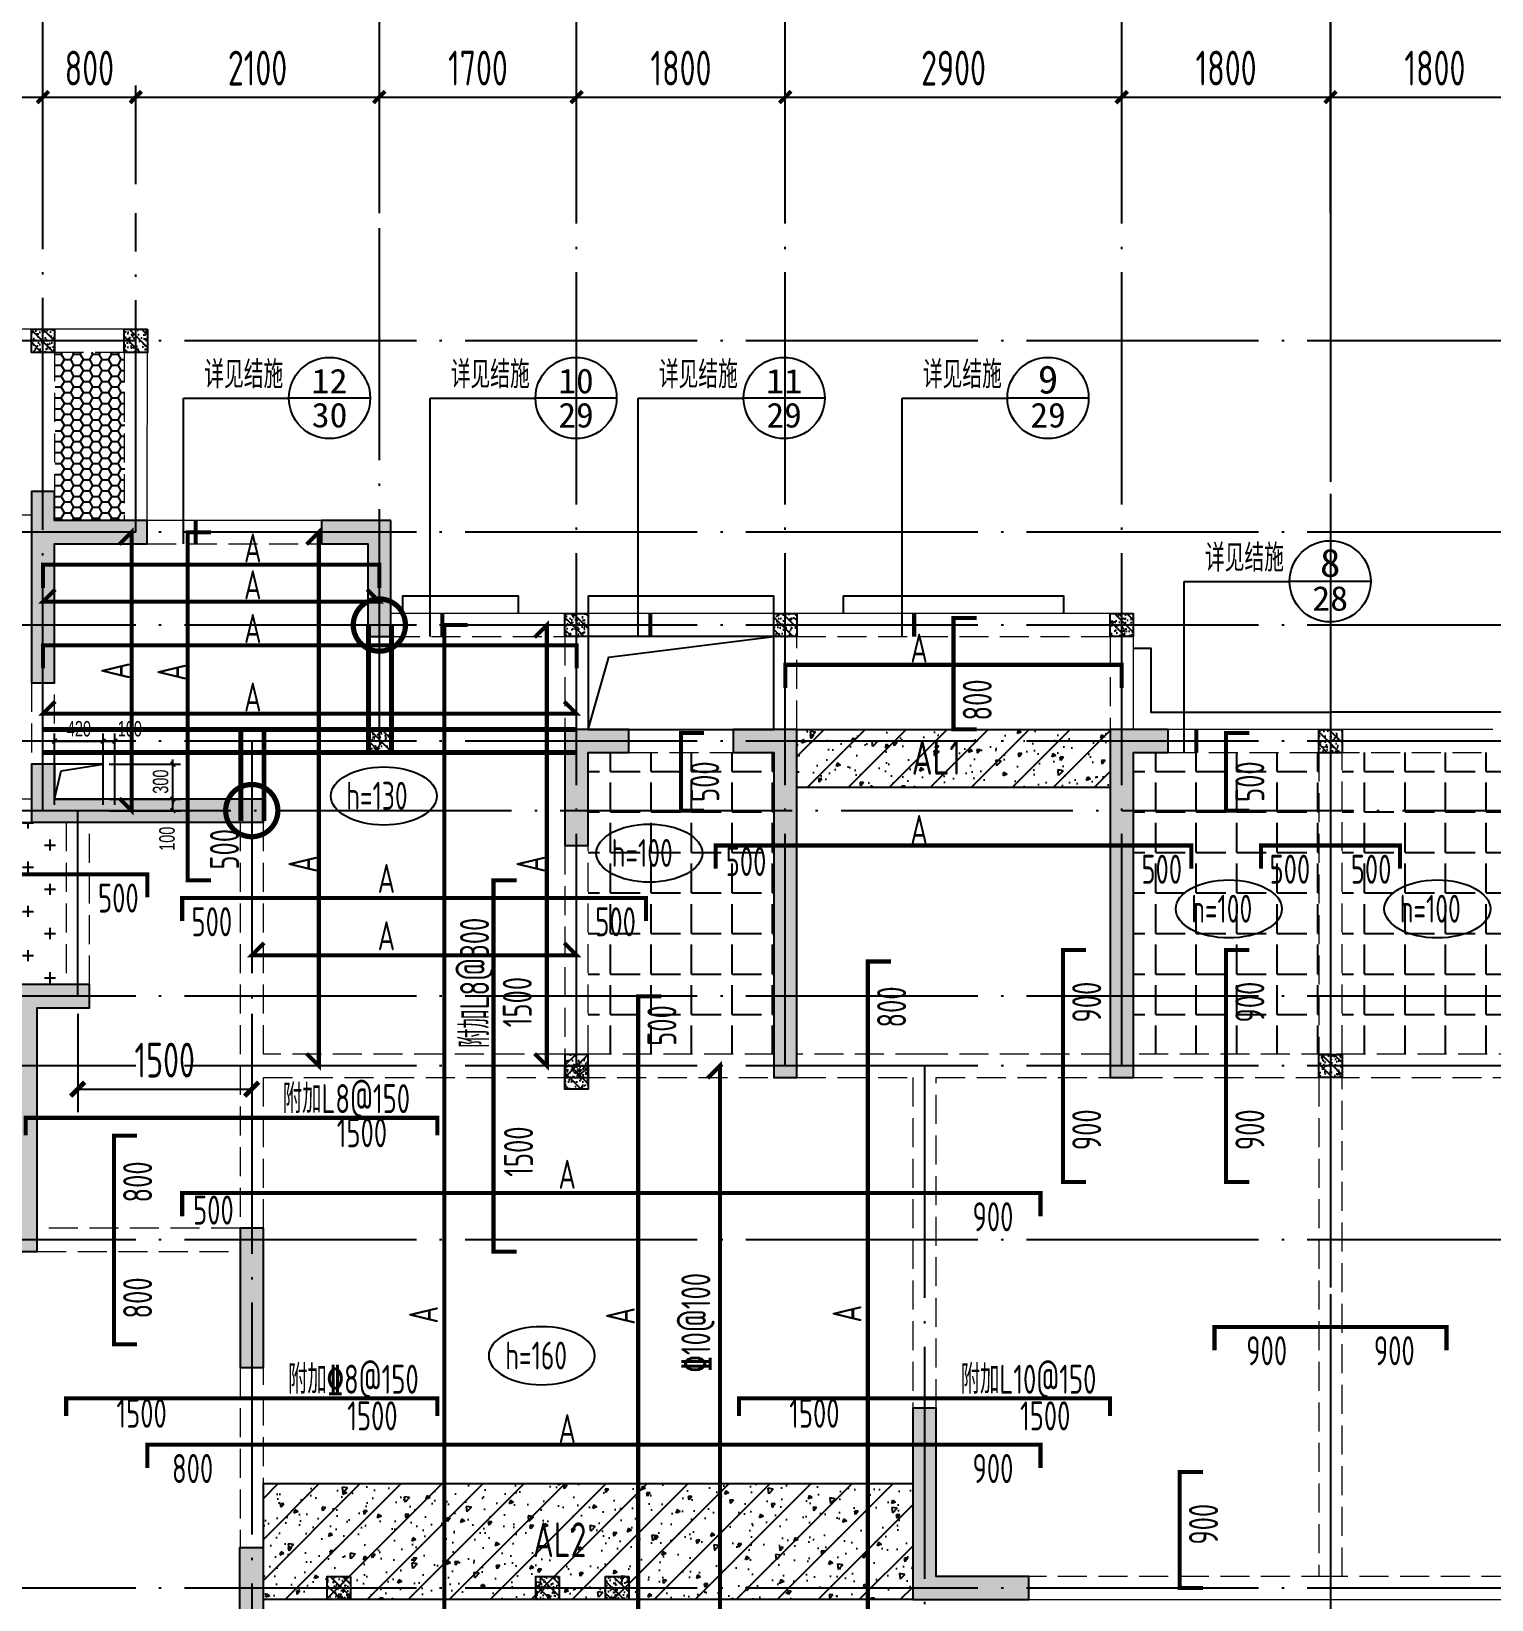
# Model space of a CAD drawing. Extents: x -1712635 to -854203, y -534641 to -21985.
# Drawn here: x -1233873 to -1221284, y -361494 to -347977 of the extents above; entities that cross this region are included whole.
import ezdxf
from ezdxf.enums import TextEntityAlignment as Align

# ---------------------------------------------------------------- set-up
doc = ezdxf.new("R2010")
doc.units = 0
doc.header["$LTSCALE"] = 1000
for name, pattern in [('CENTER', [8, 5, -1, 1, -1]), ('DASH', [0.35, 0.25, -0.1]), ('DASHED', [0.75, 0.5, -0.25]), ('DOTE', [2.42, 2, -0.2, 0.02, -0.2])]:
    doc.linetypes.add(name, pattern=pattern)
doc.layers.get('0').update_dxf_attribs({"linetype": 'CONTINUOUS'})
doc.layers.get('Defpoints').update_dxf_attribs({"linetype": 'CONTINUOUS'})
doc.layers.add('+公共字体', color=7, linetype='CONTINUOUS', lineweight=20)
for name, color, linetype in [('A-AXIS', 1, 'CONTINUOUS'), ('A-DOTE', 10, 'DOTE'), ('BEAM', 4, 'DASHED'), ('DIM_IDEN', 67, 'CONTINUOUS'), ('PUB_TEXT', 2, 'CONTINUOUS'), ('ROOF', 183, 'CONTINUOUS'), ('S-B板填充', 251, 'CONTINUOUS'), ('S-B板标注', 3, 'CONTINUOUS'), ('S-B板配筋', 6, 'CONTINUOUS'), ('S-B板配筋号', 7, 'CONTINUOUS'), ('S-C承台编号', 6, 'CONTINUOUS'), ('S-D洞口', 4, 'CONTINUOUS'), ('S-D洞口标注', 3, 'CONTINUOUS'), ('S-L主梁线', 4, 'DASH'), ('S-Q墙填充', 252, 'CONTINUOUS'), ('S-Q墙实线', 6, 'CONTINUOUS'), ('S-Q墙标注', 3, 'CONTINUOUS'), ('S-Y一般标注', 3, 'CONTINUOUS'), ('S-板正筋', 2, 'CONTINUOUS'), ('S-构造柱', 212, 'CONTINUOUS'), ('TEXT', 2, 'CONTINUOUS'), ('THIN', 7, 'CONTINUOUS'), ('水平筋标注', 7, 'CONTINUOUS'), ('看线', 251, 'CONTINUOUS')]:
    doc.layers.add(name, color=color, linetype=linetype)
doc.layers.add('配箍校核', color=34, linetype='CONTINUOUS', plot=False)
doc.styles.add('_TCH_AXIS', font='COMPLEX', dxfattribs={"bigfont": 'GBCBIG'})
doc.styles.add('_TCH_LABEL', font='simhei.ttf')
doc.styles.add('TSSD_DIMENSION', font='Tssdeng.shx', dxfattribs={"width": 0.7, "bigfont": 'tssdchn.shx'})
doc.styles.add('TSSD_REIN', font='tssdeng.shx', dxfattribs={"width": 0.7, "height": 300, "bigfont": 'tssdchn.shx'})
doc.styles.add('结构文字', font='zstxt.shx', dxfattribs={"width": 0.7, "bigfont": 'zshz.shx'})
doc.dimstyles.new('STRUCK', dxfattribs={"dimtxt": 400, "dimasz": 121, "dimexe": 200, "dimexo": 150, "dimgap": 115, "dimtad": 1, "dimdec": 0, "dimdsep": 46, "dimtxsty": '结构文字', "dimblk": 'ARCHTICK', "dimcen": 400, "dimclrd": 3, "dimclre": 3, "dimclrt": 7, "dimadec": 0, "dimazin": 0, "dimtfac": 1, "dimtdec": 0, "dimtix": 1, "dimtmove": 2, "dimatfit": 3, "dimldrblk": '_DIMX', "dimfxl": 0, "dimtolj": 1, "dimtzin": 0, "dimarcsym": 0})
doc.dimstyles.new('STRUCK30', dxfattribs={"dimscale": 0.33333, "dimtxt": 400, "dimasz": 121, "dimexe": 200, "dimexo": 150, "dimgap": 115, "dimtad": 1, "dimdec": 0, "dimdsep": 46, "dimtxsty": '结构文字', "dimblk": 'ARCHTICK', "dimcen": 400, "dimclrd": 3, "dimclre": 3, "dimclrt": 7, "dimadec": 0, "dimazin": 0, "dimtfac": 1, "dimtdec": 0, "dimtix": 1, "dimtmove": 2, "dimatfit": 3, "dimldrblk": '_DIMX', "dimfxl": 0, "dimtolj": 1, "dimtzin": 0, "dimarcsym": 0})
doc.dimstyles.new('TSSD_100_100', dxfattribs={"dimtxt": 300, "dimasz": 100, "dimexe": 100, "dimexo": 250, "dimgap": 100, "dimtad": 1, "dimdec": 0, "dimzin": 0, "dimdsep": 46, "dimtxsty": 'TSSD_DIMENSION', "dimblk": 'ARCHTICK', "dimcen": 0, "dimdle": 100, "dimclrt": 7, "dimadec": 0, "dimazin": 0, "dimtfac": 1, "dimtdec": 0, "dimtix": 1, "dimtmove": 2, "dimatfit": 3, "dimldrblk": 'ARCHTICK', "dimfxl": 0, "dimtolj": 1, "dimtzin": 0, "dimarcsym": 0})

# ---------------------------------------------------------------- blocks, each defined once
blk = doc.blocks.new('_ArchTick')
at = {"color": 0, "const_width": 0.35}
blk.add_lwpolyline([(-0.5, -0.5), (0.5, 0.5)], dxfattribs=at)
blk = doc.blocks.new('*D122')
at = {"layer": 'Defpoints', "color": 0}
for p in [(18500, 19250), (15700, 18250), (18500, 18250)]:
    blk.add_point(p, dxfattribs=at)
at = {"layer": 'S-Y一般标注', "color": 0, "lineweight": -2}
for p, q in [((15700, 18500), (15700, 19350)), ((18500, 18500), (18500, 19350)), ((15600, 19250), (18600, 19250))]:
    blk.add_line(p, q, dxfattribs=at)
at = {"layer": 'S-Y一般标注', "color": 0, "lineweight": -2, "xscale": 100, "yscale": 100, "zscale": 100, "rotation": 180}
blk.add_blockref('_ArchTick', (15700, 19250), dxfattribs=at)
at = {"layer": 'S-Y一般标注', "color": 0, "lineweight": -2, "xscale": 100, "yscale": 100, "zscale": 100}
blk.add_blockref('_ArchTick', (18500, 19250), dxfattribs=at)
at = {"layer": 'S-Y一般标注', "color": 7, "insert": (17100, 19500), "char_height": 300, "attachment_point": 5, "style": 'TSSD_DIMENSION'}
blk.add_mtext('\\A1;2800', dxfattribs=at)
blk = doc.blocks.new('*D123')
at = {"layer": 'Defpoints', "color": 0}
for p in [(19300, 19250), (18500, 18250), (19300, 18250)]:
    blk.add_point(p, dxfattribs=at)
at = {"layer": 'S-Y一般标注', "color": 0, "lineweight": -2}
for p, q in [((18500, 18500), (18500, 19350)), ((19300, 18500), (19300, 19350)), ((18400, 19250), (19400, 19250))]:
    blk.add_line(p, q, dxfattribs=at)
at = {"layer": 'S-Y一般标注', "color": 0, "lineweight": -2, "xscale": 100, "yscale": 100, "zscale": 100, "rotation": 180}
blk.add_blockref('_ArchTick', (18500, 19250), dxfattribs=at)
at = {"layer": 'S-Y一般标注', "color": 0, "lineweight": -2, "xscale": 100, "yscale": 100, "zscale": 100}
blk.add_blockref('_ArchTick', (19300, 19250), dxfattribs=at)
at = {"layer": 'S-Y一般标注', "color": 7, "insert": (18900, 19500), "char_height": 300, "attachment_point": 5, "style": 'TSSD_DIMENSION'}
blk.add_mtext('\\A1;800', dxfattribs=at)
blk = doc.blocks.new('*D124')
at = {"layer": 'Defpoints', "color": 0}
for p in [(23100, 19250), (21400, 18250), (23100, 18250)]:
    blk.add_point(p, dxfattribs=at)
at = {"layer": 'S-Y一般标注', "color": 0, "lineweight": -2}
for p, q in [((21400, 18500), (21400, 19350)), ((23100, 18500), (23100, 19350)), ((21300, 19250), (23200, 19250))]:
    blk.add_line(p, q, dxfattribs=at)
at = {"layer": 'S-Y一般标注', "color": 0, "lineweight": -2, "xscale": 100, "yscale": 100, "zscale": 100, "rotation": 180}
blk.add_blockref('_ArchTick', (21400, 19250), dxfattribs=at)
at = {"layer": 'S-Y一般标注', "color": 0, "lineweight": -2, "xscale": 100, "yscale": 100, "zscale": 100}
blk.add_blockref('_ArchTick', (23100, 19250), dxfattribs=at)
at = {"layer": 'S-Y一般标注', "color": 7, "insert": (22250, 19500), "char_height": 300, "attachment_point": 5, "style": 'TSSD_DIMENSION'}
blk.add_mtext('\\A1;1700', dxfattribs=at)
blk = doc.blocks.new('*D125')
at = {"layer": 'Defpoints', "color": 0}
for p in [(24900, 19250), (23100, 18250), (24900, 18250)]:
    blk.add_point(p, dxfattribs=at)
at = {"layer": 'S-Y一般标注', "color": 0, "lineweight": -2}
for p, q in [((23100, 18500), (23100, 19350)), ((24900, 18500), (24900, 19350)), ((23000, 19250), (25000, 19250))]:
    blk.add_line(p, q, dxfattribs=at)
at = {"layer": 'S-Y一般标注', "color": 0, "lineweight": -2, "xscale": 100, "yscale": 100, "zscale": 100, "rotation": 180}
blk.add_blockref('_ArchTick', (23100, 19250), dxfattribs=at)
at = {"layer": 'S-Y一般标注', "color": 0, "lineweight": -2, "xscale": 100, "yscale": 100, "zscale": 100}
blk.add_blockref('_ArchTick', (24900, 19250), dxfattribs=at)
at = {"layer": 'S-Y一般标注', "color": 7, "insert": (24000, 19500), "char_height": 300, "attachment_point": 5, "style": 'TSSD_DIMENSION'}
blk.add_mtext('\\A1;1800', dxfattribs=at)
blk = doc.blocks.new('*D126')
at = {"layer": 'Defpoints', "color": 0}
for p in [(27800, 19250), (24900, 18250), (27800, 18250)]:
    blk.add_point(p, dxfattribs=at)
at = {"layer": 'S-Y一般标注', "color": 0, "lineweight": -2}
for p, q in [((24900, 18500), (24900, 19350)), ((27800, 18500), (27800, 19350)), ((24800, 19250), (27900, 19250))]:
    blk.add_line(p, q, dxfattribs=at)
at = {"layer": 'S-Y一般标注', "color": 0, "lineweight": -2, "xscale": 100, "yscale": 100, "zscale": 100, "rotation": 180}
blk.add_blockref('_ArchTick', (24900, 19250), dxfattribs=at)
at = {"layer": 'S-Y一般标注', "color": 0, "lineweight": -2, "xscale": 100, "yscale": 100, "zscale": 100}
blk.add_blockref('_ArchTick', (27800, 19250), dxfattribs=at)
at = {"layer": 'S-Y一般标注', "color": 7, "insert": (26350, 19500), "char_height": 300, "attachment_point": 5, "style": 'TSSD_DIMENSION'}
blk.add_mtext('\\A1;2900', dxfattribs=at)
blk = doc.blocks.new('*D127')
at = {"layer": 'Defpoints', "color": 0}
for p in [(29600, 19250), (27800, 18250), (29600, 18250)]:
    blk.add_point(p, dxfattribs=at)
at = {"layer": 'S-Y一般标注', "color": 0, "lineweight": -2}
for p, q in [((27800, 18500), (27800, 19350)), ((29600, 18500), (29600, 19350)), ((27700, 19250), (29700, 19250))]:
    blk.add_line(p, q, dxfattribs=at)
at = {"layer": 'S-Y一般标注', "color": 0, "lineweight": -2, "xscale": 100, "yscale": 100, "zscale": 100, "rotation": 180}
blk.add_blockref('_ArchTick', (27800, 19250), dxfattribs=at)
at = {"layer": 'S-Y一般标注', "color": 0, "lineweight": -2, "xscale": 100, "yscale": 100, "zscale": 100}
blk.add_blockref('_ArchTick', (29600, 19250), dxfattribs=at)
at = {"layer": 'S-Y一般标注', "color": 7, "insert": (28700, 19500), "char_height": 300, "attachment_point": 5, "style": 'TSSD_DIMENSION'}
blk.add_mtext('\\A1;1800', dxfattribs=at)
blk = doc.blocks.new('*D128')
at = {"layer": 'Defpoints', "color": 0}
for p in [(31400, 19250), (29600, 18250), (31400, 18250)]:
    blk.add_point(p, dxfattribs=at)
at = {"layer": 'S-Y一般标注', "color": 0, "lineweight": -2}
for p, q in [((29600, 18500), (29600, 19350)), ((31400, 18500), (31400, 19350)), ((29500, 19250), (31500, 19250))]:
    blk.add_line(p, q, dxfattribs=at)
at = {"layer": 'S-Y一般标注', "color": 0, "lineweight": -2, "xscale": 100, "yscale": 100, "zscale": 100, "rotation": 180}
blk.add_blockref('_ArchTick', (29600, 19250), dxfattribs=at)
at = {"layer": 'S-Y一般标注', "color": 0, "lineweight": -2, "xscale": 100, "yscale": 100, "zscale": 100}
blk.add_blockref('_ArchTick', (31400, 19250), dxfattribs=at)
at = {"layer": 'S-Y一般标注', "color": 7, "insert": (30500, 19500), "char_height": 300, "attachment_point": 5, "style": 'TSSD_DIMENSION'}
blk.add_mtext('\\A1;1800', dxfattribs=at)
blk = doc.blocks.new('*D151')
at = {"layer": 'Defpoints', "color": 0}
for p in [(21400, 19250), (19300, 18250), (21400, 18250)]:
    blk.add_point(p, dxfattribs=at)
at = {"layer": 'S-Y一般标注', "color": 0, "lineweight": -2}
for p, q in [((19300, 18500), (19300, 19350)), ((21400, 18500), (21400, 19350)), ((19200, 19250), (21500, 19250))]:
    blk.add_line(p, q, dxfattribs=at)
at = {"layer": 'S-Y一般标注', "color": 0, "lineweight": -2, "xscale": 100, "yscale": 100, "zscale": 100, "rotation": 180}
blk.add_blockref('_ArchTick', (19300, 19250), dxfattribs=at)
at = {"layer": 'S-Y一般标注', "color": 0, "lineweight": -2, "xscale": 100, "yscale": 100, "zscale": 100}
blk.add_blockref('_ArchTick', (21400, 19250), dxfattribs=at)
at = {"layer": 'S-Y一般标注', "color": 7, "insert": (20350, 19500), "char_height": 300, "attachment_point": 5, "style": 'TSSD_DIMENSION'}
blk.add_mtext('\\A1;2100', dxfattribs=at)
blk = doc.blocks.new('20210729.03504727')
at = {"layer": '看线', "color": 202, "ltscale": 0.5}
for points in [[(17500, 10800), (17500, 10950), (16500, 10950), (16500, 10800)], [(19700, 10800), (19700, 10950), (18100, 10950), (18100, 10800)], [(22200, 10800), (22200, 10950), (20300, 10950), (20300, 10800)], [(22800, 10500), (22950, 10500), (22950, 9950), (24500, 9950)], [(26200, 10500), (26050, 10500), (26050, 9950), (24500, 9950)]]:
    blk.add_lwpolyline(points, dxfattribs=at)
blk = doc.blocks.new('*D1473')
at = {"layer": 'Defpoints', "color": 0}
for p in [(-1233253, -354294), (-1232653, -354294), (-1233253, -354594)]:
    blk.add_point(p, dxfattribs=at)
at = {"layer": 'S-D洞口标注', "color": 3, "lineweight": -2}
for p, q in [((-1232653, -354294), (-1232653, -354253)), ((-1233203, -354294), (-1232586, -354294)), ((-1232653, -354594), (-1232653, -354294)), ((-1233203, -354594), (-1232586, -354594)), ((-1232653, -354594), (-1232653, -354634))]:
    blk.add_line(p, q, dxfattribs=at)
at = {"layer": 'S-D洞口标注', "color": 3, "lineweight": -2, "xscale": 40.33293, "yscale": 40.33293, "zscale": 40.33293}
for p, rotation in [((-1232653, -354294), 270), ((-1232653, -354594), 90)]:
    blk.add_blockref('_ArchTick', p, dxfattribs=dict(at, rotation=rotation))
at = {"layer": 'S-D洞口标注', "color": 7, "insert": (-1232758, -354444), "char_height": 133.3, "attachment_point": 5, "rotation": 90, "style": '结构文字'}
blk.add_mtext('\\A1;300', dxfattribs=at)
blk = doc.blocks.new('_DIMX')
blk.add_line((-150, 0), (150, 0))
at = {"const_width": 50}
blk.add_lwpolyline([(-70, -70), (70, 70)], dxfattribs=at)
blk = doc.blocks.new('*D1474')
at = {"layer": 'Defpoints', "color": 0}
for p in [(-1233253, -354094), (-1233673, -354694), (-1233253, -354694)]:
    blk.add_point(p, dxfattribs=at)
at = {"layer": 'S-D洞口标注', "color": 3, "lineweight": -2}
for p, q in [((-1233673, -354644), (-1233673, -354028)), ((-1233673, -354094), (-1233253, -354094)), ((-1233253, -354644), (-1233253, -354028))]:
    blk.add_line(p, q, dxfattribs=at)
at = {"layer": 'S-D洞口标注', "color": 3, "lineweight": -2, "xscale": 40.33293, "yscale": 40.33293, "zscale": 40.33293, "rotation": 180}
blk.add_blockref('_ArchTick', (-1233673, -354094), dxfattribs=at)
at = {"layer": 'S-D洞口标注', "color": 3, "lineweight": -2, "xscale": 40.33293, "yscale": 40.33293, "zscale": 40.33293}
blk.add_blockref('_ArchTick', (-1233253, -354094), dxfattribs=at)
at = {"layer": 'S-D洞口标注', "color": 7, "insert": (-1233463, -353989), "char_height": 133.3, "attachment_point": 5, "style": '结构文字'}
blk.add_mtext('\\A1;420', dxfattribs=at)
blk = doc.blocks.new('*D1475')
at = {"layer": 'Defpoints', "color": 0}
for p in [(-1233153, -354094), (-1233253, -354694), (-1233153, -354694)]:
    blk.add_point(p, dxfattribs=at)
at = {"layer": 'S-D洞口标注', "color": 3, "lineweight": -2}
for p, q in [((-1233253, -354644), (-1233253, -354028)), ((-1233253, -354094), (-1233153, -354094)), ((-1233153, -354644), (-1233153, -354028))]:
    blk.add_line(p, q, dxfattribs=at)
at = {"layer": 'S-D洞口标注', "color": 3, "lineweight": -2, "xscale": 40.33293, "yscale": 40.33293, "zscale": 40.33293, "rotation": 180}
blk.add_blockref('_ArchTick', (-1233253, -354094), dxfattribs=at)
at = {"layer": 'S-D洞口标注', "color": 3, "lineweight": -2, "xscale": 40.33293, "yscale": 40.33293, "zscale": 40.33293}
blk.add_blockref('_ArchTick', (-1233153, -354094), dxfattribs=at)
at = {"layer": 'S-D洞口标注', "color": 7, "insert": (-1233024, -353989), "char_height": 133.3, "attachment_point": 5, "style": '结构文字'}
blk.add_mtext('\\A1;100', dxfattribs=at)
blk = doc.blocks.new('*D1476')
at = {"layer": 'Defpoints', "color": 0}
for p in [(-1233253, -354594), (-1232653, -354594), (-1233253, -354694)]:
    blk.add_point(p, dxfattribs=at)
at = {"layer": 'S-D洞口标注', "color": 3, "lineweight": -2}
for p, q in [((-1233203, -354594), (-1232586, -354594)), ((-1232653, -354694), (-1232653, -354594)), ((-1233203, -354694), (-1232586, -354694))]:
    blk.add_line(p, q, dxfattribs=at)
at = {"layer": 'S-D洞口标注', "color": 3, "lineweight": -2, "xscale": 40.33293, "yscale": 40.33293, "zscale": 40.33293}
for p, rotation in [((-1232653, -354594), 90), ((-1232653, -354694), 270)]:
    blk.add_blockref('_ArchTick', p, dxfattribs=dict(at, rotation=rotation))
at = {"layer": 'S-D洞口标注', "color": 7, "insert": (-1232703, -354936), "char_height": 133.3, "attachment_point": 5, "rotation": 90, "style": '结构文字'}
blk.add_mtext('\\A1;100', dxfattribs=at)
blk = doc.blocks.new('20210803.22403995')
at = {"layer": '+公共字体', "color": 2, "const_width": 45}
for points in [[(-847438, -168387, 1), (-847438, -167937, 1), (-847438, -168387, -1)], [(-848538, -169986, 1), (-848538, -169536, 1), (-848538, -169986, -1)]]:
    blk.add_lwpolyline(points, format="xyb", dxfattribs=at)
blk = doc.blocks.new('20210807.15312446')
at = {"layer": 'S-Q墙填充'}
h = blk.add_hatch(color=252, dxfattribs=at)
h.dxf.hatch_style = 1
h.paths.add_polyline_path([(74816, 67840), (74816, 66540), (75016, 66540), (75016, 67740), (75815, 67740), (75815, 67940), (75016, 67940), (75016, 68190), (74816, 68190)])
h = blk.add_hatch(color=252, dxfattribs=at)
h.dxf.hatch_style = 1
h.paths.add_polyline_path([(77916, 67940), (77316, 67940), (77316, 67740), (77716, 67740), (77716, 66940), (77916, 66940)])
h = blk.add_hatch(color=252, dxfattribs=at)
h.dxf.hatch_style = 1
h.paths.add_polyline_path([(79416, 66140), (79416, 65140), (79616, 65140), (79616, 65940), (79966, 65940), (79966, 66140)])
h = blk.add_hatch(color=252, dxfattribs=at)
h.dxf.hatch_style = 1
h.paths.add_polyline_path([(81416, 66140), (80866, 66140), (80866, 65940), (81216, 65940), (81216, 63140), (81416, 63140)])
h = blk.add_hatch(color=252, dxfattribs=at)
h.dxf.hatch_style = 1
h.paths.add_polyline_path([(84116, 66140), (84116, 63140), (84316, 63140), (84316, 65940), (84616, 65940), (84616, 66140)])
h = blk.add_hatch(color=252, dxfattribs=at)
h.dxf.hatch_style = 1
h.paths.add_polyline_path([(75016, 65540), (75016, 65840), (74816, 65840), (74816, 65340), (75216, 65340), (76816, 65340), (76816, 65540), (75216, 65540)])
h = blk.add_hatch(color=252, dxfattribs=at)
h.dxf.hatch_style = 1
h.paths.add_polyline_path([(74866, 61640), (74866, 63740), (75316, 63740), (75316, 63940), (74666, 63940), (74666, 61840), (74466, 61840), (74466, 61640)])
h = blk.add_hatch(color=252, dxfattribs=at)
h.dxf.hatch_style = 1
h.paths.add_polyline_path([(76816, 60640), (76816, 61840), (76616, 61840), (76616, 60640)])
h = blk.add_hatch(color=252, dxfattribs=at)
h.dxf.hatch_style = 1
h.paths.add_polyline_path([(82416, 58640), (83316, 58640), (83416, 58640), (83416, 58840), (83316, 58840), (82616, 58840), (82616, 60290), (82416, 60290)])
h = blk.add_hatch(color=252, dxfattribs=at)
h.dxf.hatch_style = 1
h.paths.add_polyline_path([(76813, 57440), (76063, 57440), (76063, 57640), (76613, 57640), (76613, 58740), (76613, 59090), (76813, 59090), (76813, 58740)])
at = {"layer": 'S-D洞口', "color": 5}
blk.add_lwpolyline([(79616, 66140), (81216, 66140), (81216, 66940), (79616, 66940), (79616, 66140), (79793, 66762), (81216, 66940)], dxfattribs=at)
at = {"layer": 'S-L主梁线', "linetype": 'ByBlock', "lineweight": 18}
for p, q in [((74915, 69590), (72116, 69590)), ((75816, 69590), (74915, 69590)), ((75815, 67940), (75816, 69590)), ((77316, 67939), (75815, 67939)), ((79516, 67140), (77916, 67140)), ((81316, 67140), (79516, 67140)), ((84316, 67140), (81316, 67140)), ((84316, 66140), (84316, 67140)), ((79616, 66940), (81216, 66940)), ((79616, 66140), (79616, 66940)), ((81216, 66940), (81216, 66140)), ((80866, 66140), (79966, 66140)), ((86016, 66140), (84616, 66140)), ((87416, 66140), (86016, 66140)), ((83416, 58640), (86016, 58640)), ((86016, 58640), (88616, 58640))]:
    blk.add_line(p, q, dxfattribs=at)
at = {"layer": 'S-L主梁线', "linetype": 'DASH', "lineweight": 18}
for p, q in [((75015, 69390), (75616, 69390)), ((75015, 69390), (75016, 68190)), ((75616, 69390), (75615, 67940)), ((75016, 68090), (75016, 68190)), ((72216, 67990), (74816, 67990)), ((75815, 67740), (77316, 67740)), ((77916, 66940), (79416, 66940)), ((79416, 66940), (79416, 66140)), ((81416, 66940), (84116, 66940)), ((81416, 66140), (81416, 66940)), ((84116, 66940), (84116, 66140)), ((74816, 66540), (74816, 65840)), ((75016, 65840), (75016, 66540)), ((79966, 65940), (80866, 65940)), ((84616, 65940), (86016, 65940)), ((85916, 65940), (85916, 63340)), ((86016, 65940), (87416, 65940)), ((86116, 63340), (86116, 65940)), ((74816, 65540), (72216, 65540)), ((72216, 65340), (74816, 65340)), ((75116, 65340), (75116, 63940)), ((75316, 63940), (75316, 65340)), ((76616, 65340), (76616, 63240)), ((76816, 63340), (76816, 65340)), ((79416, 65140), (79416, 63340)), ((79616, 63340), (79616, 65140)), ((79416, 63340), (76816, 63340)), ((81216, 63340), (79616, 63340)), ((82516, 63340), (81416, 63340)), ((84116, 63340), (82516, 63340)), ((86016, 63340), (84316, 63340)), ((87716, 63340), (86016, 63340)), ((76616, 63240), (76616, 61840)), ((76816, 63140), (79516, 63140)), ((76816, 61840), (76816, 63140)), ((79516, 63140), (81216, 63140)), ((81416, 63140), (82416, 63140)), ((82416, 63140), (82416, 60290)), ((82616, 63140), (84116, 63140)), ((82616, 60290), (82616, 63140)), ((84316, 63140), (86016, 63140)), ((85916, 63140), (85916, 58840)), ((86016, 63140), (87716, 63140)), ((86116, 58840), (86116, 63140)), ((76616, 61840), (74866, 61840)), ((74866, 61640), (76616, 61640)), ((76616, 60640), (76616, 59090)), ((76816, 59090), (76816, 60640)), ((86016, 58840), (83416, 58840)), ((88616, 58840), (86016, 58840))]:
    blk.add_line(p, q, dxfattribs=at)
at = {"layer": 'S-Q墙实线'}
for points in [[(74816, 67840), (74816, 66540), (75016, 66540), (75016, 67740), (75815, 67740), (75815, 67940), (75016, 67940), (75016, 68190), (74816, 68190)], [(77916, 67940), (77316, 67940), (77316, 67740), (77716, 67740), (77716, 66940), (77916, 66940)], [(79416, 66140), (79416, 65140), (79616, 65140), (79616, 65940), (79966, 65940), (79966, 66140)], [(81416, 66140), (80866, 66140), (80866, 65940), (81216, 65940), (81216, 63140), (81416, 63140)], [(84116, 66140), (84116, 63140), (84316, 63140), (84316, 65940), (84616, 65940), (84616, 66140)], [(75016, 65540), (75016, 65840), (74816, 65840), (74816, 65340), (75216, 65340), (76816, 65340), (76816, 65540), (75216, 65540)], [(74866, 61640), (74866, 63740), (75316, 63740), (75316, 63940), (74666, 63940), (74666, 61840), (74466, 61840), (74466, 61640)], [(76816, 60640), (76816, 61840), (76616, 61840), (76616, 60640)], [(82416, 58640), (83316, 58640), (83416, 58640), (83416, 58840), (83316, 58840), (82616, 58840), (82616, 60290), (82416, 60290)], [(76813, 57440), (76063, 57440), (76063, 57640), (76613, 57640), (76613, 58740), (76613, 59090), (76813, 59090), (76813, 58740)]]:
    blk.add_lwpolyline(points, close=True, dxfattribs=at)
blk = doc.blocks.new('20210730.02141516')
at = {"layer": 'S-构造柱'}
h = blk.add_hatch(dxfattribs=at)
h.set_pattern_fill('ARMORED', color=256, scale=15, angle=-90, style=0)
h.set_pattern_definition([(320, (-154189.41, 3278673.45), (-9.4128202, -107.5890274), [11.25, -123.75]), (265, (-154189.41, 3278673.45), (112.82882, 20.8127), [9, -99]), (10.4514, (-154190.19, 3278664.49), (103.4159313, -86.7764073), [9.5610285, -105.1713168]), (316.1842, (-154159.41, 3278673.45), (-24.827852, -160.0861573), [16.875, -185.625]), (6.6356, (-154161.48, 3278660.11), (146.117681, -140.199406), [14.341543, -157.75695]), (261.1842, (-154159.41, 3278673.45), (146.11779, -140.199292), [13.5, -148.5]), (291, (-154166.91, 3278658.45), (-60.3928336, -89.5360578), [11.25, -123.75]), (236, (-154166.91, 3278658.45), (108.7725068, -36.4972998), [9, -99]), (341.4514, (-154171.94, 3278650.99), (48.3795745, -126.0333943), [9.5610285, -105.1713168]), (307.5, (-154189.41, 3278673.454), (49.93407807, -1.8239783), [0, -97.8, 0, -100.5, 0, -99.375]), (277.5, (-154189.41, 3278673.454), (59.1617568, -39.4604306), [0, -57.3, 0, -95.55, 0, -37.875]), (237.5, (-154189.41, 3278706.904), (-3.38323076, -80.07336543), [0, -37.5, 0, -117, 0, -155.25]), (227.5, (-154189.41, 3278721.904), (15.0157473, -87.4779254), [0, -48.75, 0, -77.7, 0, -110.25]), (315, (-154189.41, 3278673.454), (53.0330086, 53.0330086), [])])
h.paths.add_polyline_path([(200, 200), (200, 0), (0, 0), (0, 200)])
blk.add_lwpolyline([(200, 200), (200, 0), (0, 0), (0, 200)], close=True, dxfattribs=at)
blk = doc.blocks.new('20210809.18285270')
at = {"layer": 'ROOF', "rotation": 359.9999999538236}
for p in [(13900, 12550), (14700, 12550)]:
    blk.add_blockref('20210730.02141516', p, dxfattribs=at)
at = {"layer": 'ROOF'}
for p in [(18500, 10100), (20300, 10100), (23200, 10100), (16800, 9100), (25000, 9100), (25000, 6300), (18500, 6200), (16450, 1800), (18250, 1800), (18850, 1800)]:
    blk.add_blockref('20210730.02141516', p, dxfattribs=at)
at = {"layer": 'ROOF', "xscale": -1, "rotation": 4.61764226855621e-08}
blk.add_blockref('20210730.02141516', (18700, 6300), dxfattribs=at)
blk = doc.blocks.new('*D402')
at = {"layer": 'Defpoints', "color": 0}
for p in [(-200559, -4859), (-199059, -4859), (-199059, -5659)]:
    blk.add_point(p, dxfattribs=at)
at = {"layer": 'S-Q墙标注', "color": 3, "lineweight": -2}
for p, q in [((-200559, -5009), (-200559, -5859)), ((-199059, -5009), (-199059, -5859)), ((-200559, -5659), (-199059, -5659))]:
    blk.add_line(p, q, dxfattribs=at)
at = {"layer": 'S-Q墙标注', "color": 3, "lineweight": -2, "xscale": 121, "yscale": 121, "zscale": 121, "rotation": 180}
blk.add_blockref('_ArchTick', (-200559, -5659), dxfattribs=at)
at = {"layer": 'S-Q墙标注', "color": 3, "lineweight": -2, "xscale": 121, "yscale": 121, "zscale": 121}
blk.add_blockref('_ArchTick', (-199059, -5659), dxfattribs=at)
at = {"layer": 'S-Q墙标注', "color": 7, "insert": (-199809, -5409), "char_height": 300, "attachment_point": 5, "style": 'TSSD_REIN'}
blk.add_mtext('\\A1;1500', dxfattribs=at)
blk = doc.blocks.new('20210811.10050802')
at = {"layer": 'DIM_IDEN'}
for p, q in [((15459, 14161), (16368, 14161)), ((15459, 12905), (15459, 14161)), ((17068, 14161), (16368, 14161)), ((17584, 14161), (18493, 14161)), ((17584, 12105), (17584, 14161)), ((19193, 14161), (18493, 14161)), ((19378, 14161), (20287, 14161)), ((19378, 12105), (19378, 14161)), ((20987, 14161), (20287, 14161)), ((21653, 14161), (22562, 14161)), ((21653, 12105), (21653, 14161)), ((23262, 14161), (22562, 14161)), ((24085, 12581), (24994, 12581)), ((24085, 11105), (24085, 12581)), ((25694, 12581), (24994, 12581))]:
    blk.add_line(p, q, dxfattribs=at)
at = {"layer": 'DIM_IDEN', "const_width": 35}
for points in [[(15564, 12905), (15564, 13105)], [(17689, 12105), (17689, 12305)], [(19483, 12105), (19483, 12305)], [(21758, 12105), (21758, 12305)], [(24190, 11105), (24190, 11305)]]:
    blk.add_lwpolyline(points, dxfattribs=at)
at = {"layer": 'DIM_IDEN'}
for centre in [(16718, 14161), (18843, 14161), (20637, 14161), (22912, 14161), (25344, 12581)]:
    blk.add_circle(centre, 350, dxfattribs=at)
at = {"layer": 'PUB_TEXT', "style": '_TCH_AXIS'}
for p in [(15638, 14245), (17763, 14245), (19557, 14245), (21833, 14245), (24265, 12665)]:
    blk.add_text('详见结施', height=236.3, dxfattribs=at).set_placement(p)
at = {"layer": 'PUB_TEXT', "style": '_TCH_LABEL'}
for s, height, width, p, p2 in [('12', 211.6, 1.022989, (16562, 14202), (16873, 14202)), ('10', 213.8, 0.988889, (18691, 14202), (18995, 14202)), ('11', 210.8, 1.034884, (20480, 14202), (20794, 14202)), ('9', 242, 1.011364, (22824, 14200), (23000, 14200)), ('30', 212.7, 1.00565, (16564, 13908), (16872, 13908)), ('29', 213.8, 0.988889, (18691, 13907), (18995, 13907)), ('29', 213.8, 0.988889, (20485, 13907), (20789, 13907)), ('29', 213.8, 0.988889, (22760, 13907), (23064, 13907)), ('8', 242, 1.017143, (25256, 12620), (25433, 12620)), ('28', 212.3, 1.011364, (25190, 12328), (25499, 12328))]:
    blk.add_text(s, height=height, dxfattribs=dict(at, width=width)).set_placement(p, p2, align=Align.FIT)
blk = doc.blocks.new('20210726.16395156')
at = {"layer": 'A-AXIS'}
for p, q in [((18500, 18249.9), (18500, 21049.9)), ((21400, 18249.9), (21400, 21049.9)), ((23100, 18249.9), (23100, 21049.9)), ((24900, 18249.9), (24900, 21049.9)), ((27800, 18249.9), (27800, 21049.9)), ((29600, 18249.9), (29600, 21049.9))]:
    blk.add_line(p, q, dxfattribs=at)
at = {"layer": 'A-DOTE'}
for p, q in [((18500, 13100.3), (18500, 18249.9)), ((19300, 15500), (19300, 18249.9)), ((21400, 13700), (21400, 18249.9)), ((23100, 10900), (23100, 18249.9)), ((24900, 10900), (24900, 18249.9)), ((27800, 10900), (27800, 18249.9)), ((29600, 18249.9), (29600, 3600)), ((55600, 17150), (3600, 17150)), ((55600, 15500), (3600, 15500)), ((55600, 14700), (3600, 14700)), ((55600, 13700), (3600, 13700)), ((20299.8, 13700), (20300, 3600)), ((3600, 13100.3), (55600, 13100.3)), ((18800, 11500), (18800, 13100)), ((55600, 11500), (3600, 11500)), ((55600, 10900), (3600, 10900)), ((26100, 10900), (26100, 3600)), ((55600, 9400), (3600, 9400)), ((55600, 6400), (3600, 6400))]:
    blk.add_line(p, q, dxfattribs=at)
at = {"layer": 'S-Y一般标注'}
for base, p1, p2, picture, middle in [((18500, 19249.9), (15700, 18249.9), (18500, 18249.9), '*D122', (17100, 19499.9)), ((19300, 19249.9), (18500, 18249.9), (19300, 18249.9), '*D123', (18900, 19499.9)), ((21400, 19249.9), (19300, 18249.9), (21400, 18249.9), '*D151', (20350, 19499.9)), ((23100, 19249.9), (21400, 18249.9), (23100, 18249.9), '*D124', (22250, 19499.9)), ((24900, 19249.9), (23100, 18249.9), (24900, 18249.9), '*D125', (24000, 19499.9)), ((27800, 19249.9), (24900, 18249.9), (27800, 18249.9), '*D126', (26350, 19499.9)), ((29600, 19249.9), (27800, 18249.9), (29600, 18249.9), '*D127', (28700, 19499.9)), ((31400, 19249.9), (29600, 18249.9), (31400, 18249.9), '*D128', (30500, 19499.9))]:
    dim = blk.add_linear_dim(base=base, p1=p1, p2=p2, dimstyle='TSSD_100_100', dxfattribs=at)
    dim.commit()
    dim.dimension.update_dxf_attribs({"geometry": picture, "text_midpoint": middle})
blk = doc.blocks.new('20210810.19092027')
at = {"layer": 'S-Q墙标注'}
dim = blk.add_linear_dim(base=(100917.7, 61274), p1=(99417.8, 62074), p2=(100917.7, 62074), dimstyle='STRUCK', override={"dimtxt": 300, "dimgap": 100, "dimtxsty": 'TSSD_REIN'}, dxfattribs=at)
dim.commit()
dim.dimension.update_dxf_attribs({"geometry": '*D402', "text_midpoint": (100167.7, 61524), "insert": (299976.5, 66933)})

msp = doc.modelspace()

# ---------------------------------------------------------------- hatches: boundary and pattern name
at = {"layer": 'BEAM', "linetype": 'ByBlock'}
h = msp.add_hatch(dxfattribs=at)
h.set_pattern_fill('ARMORED', color=252, scale=50, angle=180, style=0)
h.set_pattern_definition([(230, (-1445043.97, 1559927.4), (-358.63009, 31.376067), [37.5, -412.5]), (175, (-1445043.97, 1559927.4), (69.37567, -376.09607), [30, -330]), (280.4514, (-1445073.85, 1559930), (-289.25469, -344.71977), [31.870095, -350.571056]), (226.1842, (-1445043.97, 1559827.4), (-533.62052, 82.75951), [56.25, -618.75]), (276.6356, (-1445088.44, 1559834.3), (-467.33135, -487.05894), [47.80514, -525.8565]), (171.1842, (-1445043.97, 1559827.4), (-467.33097, -487.0593), [45, -495]), (201, (-1445093.97, 1559852.4), (-298.453526, 201.309445), [37.5, -412.5]), (146, (-1445093.97, 1559852.4), (-121.657666, -362.57502), [30, -330]), (251.4514, (-1445118.84, 1559869.16), (-420.111314, -161.26525), [31.870095, -350.571056]), (217.5, (-1445043.97, 1559927.39), (-6.079928, -166.446927), [0, -326, 0, -335, 0, -331.25]), (187.5, (-1445043.97, 1559927.39), (-131.534769, -197.205856), [0, -191, 0, -318.5, 0, -126.25]), (147.5, (-1444932.47, 1559927.39), (-266.911218, 11.277436), [0, -125, 0, -390, 0, -517.5]), (137.5, (-1444882.47, 1559927.39), (-291.593085, -50.05249), [0, -162.5, 0, -259, 0, -367.5]), (225, (-1445043.97, 1559927.39), (176.776695, -176.776695), [])])
h.paths.add_polyline_path([(-1224572.84, -354493.92), (-1227272.83, -354493.91), (-1227272.83, -353993.91), (-1224572.84, -353993.92)])
h = msp.add_hatch(dxfattribs=at)
h.set_pattern_fill('ARMORED', color=252, scale=50, angle=180, style=0)
h.set_pattern_definition([(230, (-1449544, 1552927.4), (-358.63009, 31.376067), [37.5, -412.5]), (175, (-1449544, 1552927.4), (69.37567, -376.09607), [30, -330]), (280.4514, (-1449573.88, 1552930), (-289.25469, -344.71977), [31.870095, -350.571056]), (226.1842, (-1449544, 1552827.4), (-533.62052, 82.75951), [56.25, -618.75]), (276.6356, (-1449588.46, 1552834.3), (-467.33135, -487.05894), [47.80514, -525.8565]), (171.1842, (-1449544, 1552827.4), (-467.33097, -487.0593), [45, -495]), (201, (-1449594, 1552852.4), (-298.453526, 201.309445), [37.5, -412.5]), (146, (-1449594, 1552852.4), (-121.657666, -362.57502), [30, -330]), (251.4514, (-1449618.86, 1552869.17), (-420.111314, -161.26525), [31.870095, -350.571056]), (217.5, (-1449543.99, 1552927.4), (-6.079928, -166.446927), [0, -326, 0, -335, 0, -331.25]), (187.5, (-1449544, 1552927.4), (-131.534769, -197.205856), [0, -191, 0, -318.5, 0, -126.25]), (147.5, (-1449432.49, 1552927.4), (-266.911218, 11.277436), [0, -125, 0, -390, 0, -517.5]), (137.5, (-1449382.5, 1552927.4), (-291.593085, -50.05249), [0, -162.5, 0, -259, 0, -367.5]), (225, (-1449544, 1552927.4), (176.776695, -176.776695), [])])
h.paths.add_polyline_path([(-1226272.86, -361493.91), (-1231872.86, -361493.9), (-1231872.86, -360493.9), (-1226272.86, -360493.91)])
at = {"layer": 'S-B板填充', "linetype": 'ByBlock'}
h = msp.add_hatch(dxfattribs=at)
h.set_pattern_fill('HONEY', color=252, scale=17.142857, style=0)
h.set_pattern_definition([(0, (-1177988.877, -534780.318), (81.642857, 47.136514), [54.42857, -108.857143]), (120, (-1177988.877, -534780.318), (-81.642847, 47.136531), [54.42857, -108.857143]), (60, (-1177988.877, -534780.318), (1e-05, 94.273045), [-108.857143, 54.42857])])
h.paths.add_polyline_path([(-1233667.64, -352193.91), (-1233067.5, -352193.91), (-1233067.5, -350743.91), (-1233667.64, -350743.91)])
at = {"layer": 'S-B板填充'}
h = msp.add_hatch(dxfattribs=at)
h.set_pattern_fill('ANGLE', color=252, scale=50, style=0)
h.set_pattern_definition([(0, (-1131438.9, -502437.8), (0, 349.25), [254, -95.25]), (90, (-1131438.9, -502437.8), (-349.25, 2e-14), [254, -95.25])])
h.paths.add_polyline_path([(-1229072.85, -354193.91), (-1227472.83, -354193.91), (-1227472.83, -356793.91), (-1229072.85, -356793.91)])
h = msp.add_hatch(dxfattribs=at)
h.set_pattern_fill('ANGLE', color=252, scale=50, style=0)
h.set_pattern_definition([(0, (-1126738.9, -502437.8), (0, 349.25), [254, -95.25]), (90, (-1126738.9, -502437.8), (-349.25, 2e-14), [254, -95.25])])
h.paths.add_polyline_path([(-1224372.85, -354193.91), (-1222772.84, -354193.91), (-1222772.84, -356793.91), (-1224372.85, -356793.91)])
h = msp.add_hatch(dxfattribs=at)
h.set_pattern_fill('ANGLE', color=252, scale=50, style=0)
h.set_pattern_definition([(0, (-1124938.9, -502437.8), (0, 349.25), [254, -95.25]), (90, (-1124938.9, -502437.8), (-349.25, 2e-14), [254, -95.25])])
h.paths.add_polyline_path([(-1222572.83, -354193.91), (-1220972.81, -354193.91), (-1220972.81, -356793.91), (-1222572.83, -356793.91)])
h = msp.add_hatch(dxfattribs=at)
h.set_pattern_fill('CROSS', color=252, scale=30, style=0)
h.set_pattern_definition([(0, (-1149938.88, -502437.78), (190.5, 190.5), [95.25, -285.75]), (90, (-1149891.26, -502485.4), (-190.5, 190.5), [95.25, -285.75])])
h.paths.add_polyline_path([(-1236772.89, -354793.65), (-1233572.95, -354793.65), (-1233572.95, -356193.91), (-1236772.89, -356193.91)])

# ---------------------------------------------------------------- linework, layer by layer
at = {"layer": 'BEAM', "linetype": 'ByBlock'}
for points in [[(-1224572.84, -354493.92), (-1227272.83, -354493.91), (-1227272.83, -353993.91), (-1224572.84, -353993.92)], [(-1226272.86, -361493.91), (-1231872.86, -361493.9), (-1231872.86, -360493.9), (-1226272.86, -360493.91)]]:
    msp.add_lwpolyline(points, close=True, dxfattribs=at)
at = {"layer": 'S-B板标注'}
for centre in [(-1230833.96, -354567.27), (-1228545.22, -355060.38), (-1223549.7, -355540.84), (-1221751.75, -355540.84)]:
    msp.add_ellipse(centre, major_axis=(-457.33, 0), ratio=0.54724159, dxfattribs=at)
at = {"layer": 'S-B板标注', "extrusion": (0, 0, -1)}
msp.add_ellipse((-1229472.74, -359391.69), major_axis=(457.33, -0.02), ratio=0.54724159, dxfattribs=at)
at = {"layer": 'S-B板配筋', "lineweight": 35, "const_width": 35}
for points in [[(-1233115.23, -354587.58), (-1233009.17, -354693.65), (-1233009.17, -352293.92), (-1233115.23, -352399.98)], [(-1232324.79, -355293.65), (-1232524.79, -355293.65), (-1232524.79, -352293.92), (-1232324.79, -352293.92)], [(-1231500.68, -356787.85), (-1231394.62, -356893.91), (-1231394.62, -352293.91), (-1231500.68, -352399.98)], [(-1233772.83, -352773.83), (-1233772.83, -352573.83), (-1230872.82, -352573.83), (-1230872.82, -352773.83)], [(-1233666.77, -352786.06), (-1233772.83, -352892.12), (-1230872.84, -352892.12), (-1230978.9, -352786.06)], [(-1229534.82, -356787.85), (-1229428.76, -356893.91), (-1229428.76, -353093.92), (-1229534.82, -353199.98)], [(-1225722.83, -353993.91), (-1225922.83, -353993.91), (-1225922.83, -353033.91), (-1225722.83, -353033.91)], [(-1230112.45, -363193.75), (-1230312.45, -363193.75), (-1230312.44, -353093.92), (-1230112.44, -353093.92)], [(-1233772.82, -353468.48), (-1233772.82, -353268.48), (-1229172.82, -353268.48), (-1229172.82, -353468.48)], [(-1227372.82, -353637.09), (-1227372.82, -353437.09), (-1224472.82, -353437.09), (-1224472.82, -353637.09)], [(-1233666.77, -353752.76), (-1233772.83, -353858.83), (-1229172.84, -353858.83), (-1229278.9, -353752.76)], [(-1228072.83, -354693.91), (-1228272.83, -354693.91), (-1228272.83, -354023.91), (-1228072.83, -354023.91)], [(-1223372.83, -354693.92), (-1223572.83, -354693.92), (-1223572.83, -354023.92), (-1223372.83, -354023.92)], [(-1227972.83, -355193.92), (-1227972.83, -354993.92), (-1223872.84, -354993.92), (-1223872.84, -355193.92)], [(-1223272.83, -355193.92), (-1223272.83, -354993.92), (-1222072.83, -354993.92), (-1222072.83, -355193.92)], [(-1222072.81, -355193.92), (-1222072.81, -354993.92), (-1223272.81, -354993.92), (-1223272.81, -355193.92)], [(-1237472.89, -355441.95), (-1237472.89, -355241.95), (-1232872.95, -355241.95), (-1232872.95, -355441.95)], [(-1229688.65, -358493.91), (-1229888.65, -358493.91), (-1229888.65, -355293.91), (-1229688.65, -355293.91)], [(-1232572.83, -355646.26), (-1232572.83, -355446.26), (-1228572.83, -355446.26), (-1228572.83, -355646.26)], [(-1231866.78, -355834.46), (-1231972.84, -355940.52), (-1229172.84, -355940.52), (-1229278.9, -355834.46)], [(-1224779.71, -357893.91), (-1224979.71, -357893.91), (-1224979.71, -355893.91), (-1224779.71, -355893.91)], [(-1223372.84, -357893.91), (-1223572.84, -357893.91), (-1223572.84, -355893.91), (-1223372.84, -355893.91)], [(-1226461.66, -363193.75), (-1226661.66, -363193.75), (-1226661.66, -355993.91), (-1226461.66, -355993.91)], [(-1228441.52, -363193.75), (-1228641.52, -363193.75), (-1228641.52, -356293.91), (-1228441.52, -356293.91)], [(-1228042.84, -363087.68), (-1227936.77, -363193.75), (-1227936.77, -356893.91), (-1228042.84, -356999.98)], [(-1230372.8, -357491.58), (-1230372.8, -357341.58), (-1233922.8, -357341.58), (-1233922.8, -357491.58)], [(-1232961.52, -359293.91), (-1233161.52, -359293.91), (-1233161.52, -357493.91), (-1232961.52, -357493.91)], [(-1232572.84, -358188.96), (-1232572.84, -357988.96), (-1225172.84, -357988.96), (-1225172.84, -358188.96)], [(-1223672.84, -359343.91), (-1223672.84, -359143.91), (-1221672.84, -359143.91), (-1221672.84, -359343.91)], [(-1233572.75, -359909.89), (-1233572.75, -359759.89), (-1230372.75, -359759.89), (-1230372.75, -359909.89)], [(-1227772.75, -359909.89), (-1227772.75, -359759.89), (-1224572.75, -359759.89), (-1224572.75, -359909.89)], [(-1232872.84, -360358.69), (-1232872.84, -360158.69), (-1225172.84, -360158.69), (-1225172.84, -360358.69)], [(-1223772.84, -361393.91), (-1223972.84, -361393.91), (-1223972.84, -360393.91), (-1223772.84, -360393.91)]]:
    msp.add_lwpolyline(points, dxfattribs=at)
at = {"layer": 'S-D洞口', "color": 5}
for points in [[(-1229072.83, -353993.91), (-1227472.83, -353993.91), (-1227472.83, -353193.91), (-1229072.83, -353193.91), (-1229072.83, -353993.91), (-1228895.05, -353371.69), (-1227472.83, -353193.91)], [(-1233672.82, -354593.65), (-1233252.82, -354593.65), (-1233252.82, -354293.65), (-1233672.82, -354293.65), (-1233672.82, -354593.65), (-1233614.49, -354351.98), (-1233252.82, -354293.65)]]:
    msp.add_lwpolyline(points, dxfattribs=at)
at = {"layer": 'S-板正筋', "color": 5, "linetype": 'DASH', "const_width": 42.86}
for points in [[(-1230967.3, -353093.92), (-1230967.3, -354193.91)], [(-1230767.3, -353093.92), (-1230767.3, -354193.91)], [(-1233767.32, -353993.92), (-1229167.3, -353993.92)], [(-1232067.32, -354784.37), (-1232067.32, -353993.92)], [(-1231867.31, -354784.37), (-1231867.31, -353993.91)], [(-1233767.32, -354193.92), (-1229167.3, -354193.92)]]:
    msp.add_lwpolyline(points, dxfattribs=at)
at = {"layer": 'THIN', "linetype": 'CENTER'}
msp.add_line((-1222672.82, -344861.13), (-1222672.82, -368728.06), dxfattribs=at)

# ---------------------------------------------------------------- block references
msp.add_blockref('20210729.03504727', (-1247172.85, -363793.92))
at = {"layer": 'A-DOTE'}
msp.add_blockref('20210726.16395156', (-1252272.82, -367793.96), dxfattribs=at)
at = {"layer": 'PUB_TEXT'}
msp.add_blockref('20210811.10050802', (-1248019.91, -365298.54), dxfattribs=at)
at = {"layer": 'S-C承台编号'}
msp.add_blockref('20210803.22403995', (-383434.69, -184932.38), dxfattribs=at)
at = {"layer": 'S-Q墙填充'}
msp.add_blockref('20210807.15312446', (-1308688.47, -420133.46), dxfattribs=at)
at = {"layer": '水平筋标注'}
msp.add_blockref('20210810.19092027', (-1332890.66, -418367.91), dxfattribs=at)
at = {"layer": '配箍校核'}
msp.add_blockref('20210809.18285270', (-1247772.84, -363294.08), dxfattribs=at)

# ---------------------------------------------------------------- texts
at = {"layer": 'S-B板标注', "color": 7, "style": 'TSSD_REIN', "width": 0.7}
for s, p in [('h=130', (-1231158.65, -354685.41)), ('h=100', (-1228869.91, -355178.52)), ('h=100', (-1223874.39, -355658.98)), ('h=100', (-1222076.44, -355658.98))]:
    msp.add_text(s, height=240, dxfattribs=at).set_placement(p)
msp.add_text('h=160', height=240, rotation=359.997282, dxfattribs=at).set_placement((-1229787.75, -359509.82))
at = {"layer": 'S-B板配筋号', "color": 1, "style": 'TSSD_REIN', "width": 0.7}
for s, p in [('A', (-1232039.22, -352554.25)), ('A', (-1232039.22, -352872.55)), ('A', (-1232039.22, -353248.91)), ('A', (-1226294.69, -353417.52)), ('A', (-1232039.22, -353839.25)), ('A', (-1226294.69, -354980.23)), ('A', (-1230887.02, -355403.05)), ('A', (-1230887.02, -355897.32)), ('附加L8@150', (-1231704.58, -357301.02)), ('附加%%1328@150', (-1231659.71, -359719.33)), ('附加L10@150', (-1225859.71, -359719.33))]:
    msp.add_text(s, height=250, dxfattribs=at).set_placement(p)
for s, p in [('A', (-1233021.83, -353563.85)), ('A', (-1232537.45, -353575.13)), ('A', (-1231407.28, -355229.89)), ('A', (-1229441.42, -355229.89)), ('附加L8@300', (-1229927.26, -356739.61)), ('%%13210@100', (-1228019.35, -359536.55)), ('A', (-1230366.8, -359114)), ('A', (-1226716.02, -359104.89))]:
    msp.add_text(s, height=250, rotation=449.999992, dxfattribs=at).set_placement(p)
at = {"layer": 'S-B板配筋号', "style": 'TSSD_REIN', "width": 0.7}
for s, p in [('800', (-1225842.83, -353739.72)), ('500', (-1228192.83, -354443.91)), ('500', (-1223492.83, -354443.92)), ('500', (-1232332.95, -355026.91)), ('1500', (-1229808.65, -356343.91)), ('800', (-1226581.66, -356386.07)), ('900', (-1224899.71, -356343.91)), ('900', (-1223492.84, -356343.91)), ('500', (-1228561.52, -356545.64)), ('900', (-1224899.71, -357443.91)), ('900', (-1223492.84, -357443.91)), ('1500', (-1229797.84, -357632.36)), ('800', (-1233081.52, -357893.91)), ('800', (-1233081.52, -358893.91)), ('900', (-1223892.84, -360843.91))]:
    msp.add_text(s, height=250, rotation=449.999992, dxfattribs=at).set_placement(p, align=Align.TOP_CENTER)
for s, p in [('500', (-1227711.5, -355006.81)), ('500', (-1224127.74, -355073.92)), ('500', (-1223022.83, -355073.92)), ('500', (-1223022.81, -355073.92)), ('500', (-1222322.83, -355073.92)), ('500', (-1222322.81, -355073.92)), ('500', (-1233122.95, -355321.95)), ('500', (-1232316.72, -355526.26)), ('500', (-1228836, -355526.26)), ('1500', (-1231023.14, -357344.61)), ('500', (-1232303.44, -358011.44)), ('900', (-1225582.69, -358068.96)), ('900', (-1223222.84, -359223.91)), ('900', (-1222122.84, -359223.91)), ('1500', (-1232922.41, -359762.92)), ('1500', (-1230932.44, -359785.21)), ('1500', (-1227122.41, -359762.92)), ('1500', (-1225132.44, -359785.21)), ('800', (-1232482.69, -360238.69)), ('900', (-1225582.69, -360238.69))]:
    msp.add_text(s, height=250, dxfattribs=at).set_placement(p, align=Align.TOP_CENTER)
for p in [(-1229328.36, -357952.89), (-1229328.36, -360144.64)]:
    msp.add_text('A', height=250, dxfattribs=at).set_placement(p)
msp.add_text('A', height=250, rotation=449.999992, dxfattribs=at).set_placement((-1228669.26, -359123.8))
at = {"layer": 'TEXT', "color": 1, "style": 'TSSD_REIN', "width": 0.7}
for s, p in [('AL1', (-1225858.17, -354384.53, 0)), ('AL2', (-1229088.14, -361127.79, 0))]:
    msp.add_text(s, height=300, dxfattribs=at).set_placement(p, align=Align.RIGHT)

# ---------------------------------------------------------------- dimensions: what is measured, and where the dimension line sits
at = {"layer": 'S-D洞口标注'}
dim = msp.add_linear_dim(base=(-1233252.82, -354094.25), p1=(-1233672.82, -354694.25), p2=(-1233252.82, -354693.64), dimstyle='STRUCK30', dxfattribs=at)
dim.commit()
dim.dimension.update_dxf_attribs({"geometry": '*D1474', "text_midpoint": (-1233462.82, -353989.25)})
dim = msp.add_linear_dim(base=(-1233152.83, -354094.25), p1=(-1233252.82, -354693.64), p2=(-1233152.83, -354693.64), dimstyle='STRUCK30', dxfattribs=at)
dim.commit()
dim.dimension.update_dxf_attribs({"geometry": '*D1475', "text_midpoint": (-1233023.94, -353989.25), "dimtype": 160})
dim = msp.add_linear_dim(base=(-1232652.82, -354293.64), p1=(-1233252.82, -354593.64), p2=(-1233252.82, -354293.64), angle=90, dimstyle='STRUCK30', dxfattribs=at)
dim.commit()
dim.dimension.update_dxf_attribs({"geometry": '*D1473', "text_midpoint": (-1232757.82, -354443.64)})
dim = msp.add_linear_dim(base=(-1232652.82, -354593.64), p1=(-1233252.82, -354693.64), p2=(-1233252.82, -354593.64), angle=90, dimstyle='STRUCK30', dxfattribs=at)
dim.commit()
dim.dimension.update_dxf_attribs({"geometry": '*D1476', "text_midpoint": (-1232702.82, -354935.57), "dimtype": 160})

doc.saveas('drawing.dxf')
